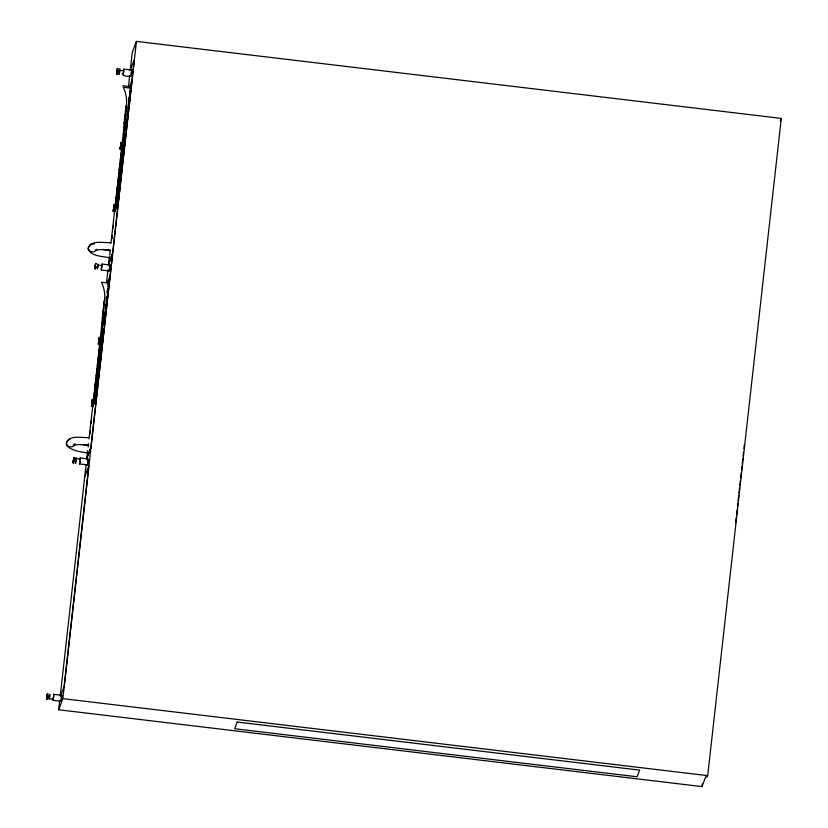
<?xml version="1.0" encoding="UTF-8"?>
<svg xmlns="http://www.w3.org/2000/svg" width="828" height="828" viewBox="0 0 828 828"><rect width="100%" height="100%" fill="white"/><g stroke="black" fill="none" stroke-linecap="round" stroke-linejoin="round"><path stroke-width="1.24" d="M74.22 461.589L73.423 461.144L74.22 461.237M73.423 460.637L73.858 457.439L74.655 457.532L73.858 457.946L73.174 462.997L73.423 460.637L74.22 460.73M73.423 461.486L73.599 459.788L74.396 459.892M95.965 267.651L95.168 267.216L95.965 267.309M94.92 269.059L95.603 263.501L96.4 263.604L95.603 264.008C94.816 265.767 95.737 270.611 94.92 268.551L95.603 263.501M95.355 265.86L95.168 267.558M116.986 72.605L117.783 72.357M117.535 73.692L116.738 73.599L116.914 71.788L117.172 70.049L117.969 70.152L117.172 70.049M117.172 71.249L117.421 68.548L118.218 68.641L117.421 69.055L116.738 74.106L117.172 71.249L117.969 71.343L117.783 72.698M117.969 71.343L117.172 70.908M53.447 697.838C53.882 699.96 48.573 699.215 49.338 697.455M103.055 335.682L103.055 336.344L103.924 328.995M119.646 70.442L123.631 70.659L123.579 71.487M123.279 73.257L123.507 72.222M103.055 317.114L102.713 324.265L104.307 318.242M124.821 123.351L124.531 129.303L125.846 125.846L126.56 119.439M91.649 404.219L91.587 405.327L92.084 400.814M91.742 404.25L91.701 405.006L92.343 399.22L91.442 406.61L92.301 400.535L92.136 401.611M93.191 405.182L93.243 404.426M93.533 401.756L93.843 399.396L92.933 406.786L93.699 400.68L93.471 402.863M94.827 395.805L93.885 404.374L94.889 397.399M95.22 393.165L95.53 390.806L94.62 398.196L95.199 392.358L94.765 396.912L96.255 397.088L96.421 396.022L96.255 397.088M95.313 393.196L95.386 392.089L94.878 396.591L96.369 396.778L96.897 391.313M98.791 340.36L98.522 343.289L99.143 338.476L98.791 340.36L100.291 340.536L100.022 343.475L100.084 342.368M98.987 339.542L99.029 338.787M100.178 342.399L100.136 343.154L100.643 338.652M102.32 330.061L101.709 334.885L102.32 330.061L103.821 330.237L103.759 331.345L102.258 331.169M101.823 334.564L101.865 333.808M103.707 330.558L103.655 331.314L102.165 331.128M113.519 210.053L113.571 209.298M113.798 207.724L113.405 210.364L114.026 205.551L113.798 207.724L115.299 207.9L114.906 210.55L115.175 207.611M115.02 210.229L115.061 209.474M116.696 201.639L116.748 200.883M117.09 197.447L116.976 199.31M118.632 198.42L118.704 197.312L117.203 197.136L117.141 198.244L118.632 198.42L118.476 199.496M120.619 145.397L120.35 148.336L120.412 147.229L122.006 147.446L121.851 148.512L121.913 147.405M120.805 144.589L120.857 143.834M120.909 144.621L120.971 143.513L120.464 148.015L121.964 148.202L122.606 142.406L122.161 144.828M118.539 198.389L118.58 197.633M122.306 144.765L122.347 144.01L122.109 145.583M122.399 144.797L122.461 143.689L121.747 149.764L121.923 146.732M123.589 138.814L123.527 139.922L123.796 136.993M123.879 138.038L125.38 138.214L125.142 139.787L125.183 139.032L123.693 138.856L123.641 139.611L124.293 133.815L123.382 141.205L124.148 135.099L124.086 136.206M125.1 138.328L124.924 140.067L125.09 139M49.162 698.635C49.09 702.051 50.342 690.231 49.463 695.882M101.471 267.961L101.678 267.185M119.315 72.522L119.429 72.45M131.093 74.944C132.252 77.211 121.178 76.756 123.186 73.33M95.096 396.674L96.089 389.698M95.23 398.206L94.951 401.549L95.769 396.798M96.876 390.216L97.155 386.873L96.348 391.623M102.175 336.178L101.896 339.521L102.579 335.775M102.848 336.292L101.854 343.278L102.682 335.889M117.1 199.496L116.82 202.829L117.09 202.125M117.058 203.253L116.779 206.596L117.452 202.85M117.731 196.971L119.077 184.406L117.98 192.5L118.249 191.785M117.98 198.896L118.984 191.92L118.156 199.31M124.003 141.215L123.724 144.558L124.397 140.822M124.676 141.34L123.672 148.316L124.5 140.936M49.587 696.265L49.639 695.427L49.514 696.027M53.323 697.932L53.271 698.77M53.572 696.741L53.623 695.903M76.031 459.902C75.441 457.863 80.823 458.66 80.016 460.378M97.404 267.723C97.021 273.157 98.615 259.692 97.652 265.591M79.757 461.569L79.705 462.407L79.933 461.113M97.776 265.974L97.828 265.136L101.813 265.612L101.306 270L109.265 270.953L109.969 265.012L101.999 264.06L101.678 266.212M119.222 72.771L119.128 74.396L119.47 72.119M119.625 70.701L119.563 71.374M96.234 396.239L96.11 398.371L96.441 396.819M53.354 697.569L53.075 700.312L61.086 701.244L61.779 695.303L53.82 694.35L53.551 695.592M53.541 697.093L53.82 694.35M79.798 461.217L79.519 463.959L87.52 464.881L88.223 458.95L80.254 457.998L80.057 459.55M79.974 460.741L80.254 457.998M101.451 267.537L101.264 270.031M101.72 266.813L101.999 264.06M123.548 71.85L123.827 69.107L131.787 70.059L131.052 76.021M104.162 300.761L102.33 318.656L102.91 315.623M125.991 105.808L124.148 123.693L124.728 120.671M130.213 70.504L132.232 52.537L136.434 41.4L781.27 118.404L707.702 775.65L707.205 776.943L705.704 776.767L701.999 786.6L58.653 709.772L59.657 700.788M60.258 696.006L86.102 464.591M86.681 459.457L87.685 450.473M88.151 446.913L88.534 443.694M88.979 438.923L92.829 405.327M93.119 402.77L104.783 297.718M106.512 282.307L107.992 269.918M108.375 265.622L109.462 256.525M109.648 255.127L110.217 250.015M110.931 243.618L121.809 146.442M122.099 143.886L126.56 104.287A34.797 34.258 20.7 0 0 125.639 93.781L125.245 92.322A33.979 33.462 20.7 0 0 123.672 88.089L123.289 87.302L130.896 88.203M128.475 86.619L129.644 75.638M103.107 315.499L101.544 329.42L104.908 320.519L109.865 276.21L107.764 281.779M103.666 310.438L103.955 307.902M104.525 302.841L104.804 300.305M124.645 123.072L123.372 134.467L126.736 125.556L131.693 81.247L129.592 86.816M125.069 119.273L125.494 115.475M125.918 111.677L126.198 109.151M95.965 391.53L102.237 335.506M116.644 206.762L117.214 201.67M117.783 196.578L124.055 140.553M104.732 314.402L105.021 311.835M105.591 306.722L105.88 304.155M106.45 299.032L106.74 296.476M107.174 292.636L107.599 288.796M108.033 284.956L108.313 282.4M127.129 114.316L127.419 111.759M128.702 100.24L128.992 97.683M129.572 92.56L129.851 90.004M104.711 315.934L105.135 312.115M105.57 308.295L105.994 304.476M106.419 300.657L106.853 296.838M107.278 293.019L107.702 289.2M107.992 286.654L109.161 280.858L104.287 319.753M126.674 119.708L126.104 124.8L130.99 85.895L130.244 87.871M127.108 115.889L127.533 112.07M127.957 108.251L128.392 104.431M128.816 100.612L129.24 96.793M129.53 94.247L129.955 90.428M58.653 709.772L62.866 698.635L136.434 41.4M701.999 786.6L702.279 784.033M735.678 522.623L736.247 517.51M736.537 514.954L737.106 509.841M737.396 507.285L737.82 503.445M738.11 500.888L738.679 495.775M738.969 493.219L739.539 488.106M739.828 485.55L740.398 480.437M740.687 477.88L741.257 472.757M741.546 470.2L741.971 466.371M742.261 463.815L742.83 458.702M743.12 456.145L743.544 452.305M743.979 448.465L744.403 444.636M116.914 71.788L117.421 68.548M119.563 71.881L119.812 68.838L119.656 69.459M97.828 266.109L97.642 267.547M76.072 460.037L75.897 461.475M49.556 697.124L49.639 696.4M123.641 71.591L123.093 75.069M79.695 461.475L79.788 460.689M80.068 460.482L79.55 463.928M53.541 697.621L53.634 696.845M131.238 73.537L131.787 70.059M93.15 403.722L93.512 400.949M109.503 267.713L109.234 270.973M119.47 72.595L119.522 71.746M75.814 460.233L75.907 459.519M115.216 206.855L114.761 211.833L115.547 204.764M113.053 226.913C113.726 222.804 112.473 231.281 113.146 227.203M53.489 697.476L53.075 700.312M118.269 199.393L118.849 196.029L117.918 203.202M100.333 339.78L99.877 344.758L100.788 337.369L100.571 338.207M103.386 332.318L103.748 329.803M117.969 70.152L117.793 71.498L116.996 71.405M46.73 699.35L47.413 693.792L48.21 693.895L47.413 694.299C46.627 696.11 47.548 700.933 46.73 698.842L47.413 693.792M117.41 196.35L117.959 190.989L117.69 191.692M95.406 396.074L95.675 394.056M123.455 71.042L123.786 69.138M75.907 459.995L76.248 457.718L75.596 463.256L75.855 461.331M49.463 697.362L49.307 698.273M87.954 460.192L87.489 464.912M61.52 696.545L61.044 701.264M125.028 140.098L125.245 137.924L123.755 137.748M115.299 207.9L115.454 206.834L113.86 206.617M116.81 199.776L116.582 201.96L117.203 197.136M118.352 199.196L118.704 197.312M103.821 330.237L103.593 332.421L102.103 332.235M93.14 404.395L93.305 403.319M97.6 267.403L97.476 268.003M75.948 459.664L76.062 459.085M109.7 266.254L109.969 265.012M61.603 695.975L61.779 695.303M125.67 134.322L124.862 141.174M73.858 457.439L73.174 462.49L73.961 463.09L73.174 462.997M88.141 248.369L90.304 244.363L94.495 243.939M96.648 249.28L96.576 249.725M70.473 438.633C56.521 447.524 81.713 452.73 87.664 452.802M74.82 444.232L74.748 444.688M88.731 246.599C93.264 240.016 103.459 242.987 110.248 242.666M66.902 441.552C71.446 434.969 81.641 437.94 88.43 437.619M130.338 70.007L134.353 59.368L112.763 252.281L108.747 262.921M125.359 111.397L125.939 109.876M124.438 119.646L125.018 118.125M122.275 154.091L122.544 153.387L121.447 161.481L122.585 149.63L121.499 157.724L121.768 157.02M123.341 151.276L123.61 150.561L122.523 158.655L123.662 146.804L122.565 154.898L122.834 154.194M121.385 163.727L120.298 171.82L120.557 171.117M121.405 165.238L122.503 157.144L120.246 175.577L121.343 167.484L121.074 168.188M119.211 173.135L118.114 181.218L118.383 180.514M122.14 165.372L122.409 164.658L121.312 172.752L122.451 160.901L121.364 168.995L121.623 168.291M119.232 174.636L120.319 166.552L118.073 184.975L119.16 176.892L118.901 177.596M119.967 174.77L120.226 174.066L119.139 182.16M119.449 177.689L119.18 178.403L120.277 170.309L118.021 188.732L119.118 180.649M118.766 188.867L119.025 188.163L117.938 196.257M117.183 194.611L116.914 195.315L118.011 187.231L116.872 199.072L117.131 198.368M117.648 195.449L117.918 194.746M108.509 264.97L112.536 254.331L90.873 447.803L86.857 458.443M103.541 306.36L104.111 304.839M102.62 314.599L103.189 313.077M99.391 351.869L99.65 351.165L98.563 359.259M100.457 349.054L100.726 348.35M101.523 346.228L101.792 345.524L100.695 353.618L101.834 341.767L99.629 356.433L100.768 344.583L99.67 352.676L99.94 351.972M98.874 354.798L98.604 355.502L99.702 347.408L97.445 365.841L98.542 357.748M100.737 349.851L101.006 349.147M99.257 363.15L99.515 362.447L98.428 370.53L99.567 358.679L98.47 366.773L98.739 366.069M100.323 360.325L100.581 359.621L99.495 367.704L100.633 355.864L99.536 363.947L99.805 363.244M97.073 372.548L97.342 371.844L96.245 379.938L97.383 368.087L96.296 376.181L96.555 375.477M98.139 369.733L98.408 369.019L97.311 377.113L98.449 365.262L97.362 373.356L97.621 372.652M97.249 379.359L96.151 387.452L96.421 386.748M97.269 380.87L98.366 372.776L96.11 391.209L97.207 383.116L96.938 383.83M95.075 388.767L93.978 396.85L96.183 382.184L95.044 394.035L96.141 385.941L95.872 386.645M95.085 390.278L95.355 389.564M74.882 444.346C73.537 448.455 66.24 447.244 66.509 442.856M86.961 457.76L90.935 447.234M84.849 476.328L88.875 465.688L64.139 686.65L60.558 696.11M780.235 121.147L781.27 118.404M88.389 247.479L88.606 246.93M66.561 442.431L66.778 441.893M96.555 249.797C94.909 253.099 89.217 252.395 88.368 248.824M75.037 443.901L73.361 445.371L78.132 444.564L87.985 444.822M122.699 85.802L130.896 86.702M96.348 249.735L95.189 250.418L99.95 249.611L109.813 249.87M116.738 74.106L117.524 74.034M95.168 266.357L95.965 266.461M95.168 266.709L95.965 266.802M109.068 283.166L101.471 282.255L101.844 283.052A33.979 33.462 20.7 0 1 103.417 287.285L103.81 288.734A34.797 34.258 20.7 0 1 104.732 299.239M98.925 340.65L100.416 340.825M98.874 341.405L100.374 341.581M74.406 459.033L73.609 458.94L74.406 459.385M73.599 460.14L74.396 460.233M73.423 460.296L74.22 460.389M47.962 695.396L47.165 695.303L47.962 695.737M47.962 696.245L47.165 696.151L47.962 696.586M47.786 696.752L46.989 696.648L47.776 697.093M62.866 698.635L707.702 775.65M47.776 697.6L46.979 697.507L47.776 697.942M110.538 250.708L102.827 249.383M109.482 257.85C102.517 256.028 91.825 256.773 88.182 249.29L88.327 247.893M88.71 445.661L83.431 444.833M89.921 433.665L90.293 430.953L89.921 433.665M91.101 423.232L91.463 420.52L91.101 423.232M98.387 343.91L98.377 344.572L99.288 337.182L98.387 343.91M101.565 335.506L101.565 336.168L102.465 328.778L101.565 335.506M111.749 238.712L112.111 236.001L111.749 238.712M113.26 210.985L113.26 211.647L114.171 204.257L113.26 210.985M116.437 202.581L116.437 203.243L117.348 195.853L116.437 202.581M120.205 148.957L120.205 149.62L121.116 142.23L120.205 148.957M94.216 397.274L93.937 400.617L95.023 392.524L94.216 397.274M95.417 383.178L95.137 386.521L96.224 378.427L95.417 383.178M96.483 380.352L96.203 383.695L97.29 375.601L96.483 380.352M97.683 366.255L97.404 369.599L98.501 361.505L97.683 366.255M98.801 359.673L98.511 363.016L99.608 354.922L98.801 359.673M100.002 345.576L99.722 348.919L100.809 340.825L100.002 345.576M97.507 381.294L97.228 384.627L98.315 376.543L97.507 381.294M101.109 339.004L100.83 342.337L101.927 334.253L101.109 339.004M97.456 385.051L97.176 388.384L98.273 380.3L97.456 385.051M98.656 370.954L98.377 374.287L99.474 366.204L98.656 370.954M99.867 356.858L99.588 360.19L100.674 352.107L99.867 356.858M101.068 342.761L100.788 346.094L101.875 338.01L101.068 342.761M98.615 374.711L98.335 378.044L99.432 369.961L98.615 374.711M100.933 354.032L100.654 357.375L101.74 349.281L100.933 354.032M102.082 343.692L101.803 347.036L102.9 338.942L102.082 343.692M116.086 198.554L115.806 201.897L116.893 193.804L116.086 198.554M116.034 202.322L115.754 205.654L116.852 197.571L116.034 202.322M117.234 188.225L116.955 191.558L118.052 183.474L117.234 188.225M115.992 206.079L115.713 209.412L116.8 201.328L115.992 206.079M119.553 167.546L119.273 170.878L120.37 162.795L119.553 167.546M120.712 157.206L120.433 160.549L121.519 152.456L120.712 157.206M120.66 160.963L120.381 164.306L121.478 156.213L120.66 160.963M120.619 164.72L120.339 168.063L121.437 159.97L120.619 164.72M121.819 150.624L121.54 153.967L122.637 145.873L121.819 150.624M119.377 182.574L119.087 185.917L120.184 177.823L119.377 182.574M119.325 186.331L119.046 189.674L120.143 181.58L119.325 186.331M122.937 144.041L122.658 147.384L123.745 139.29L122.937 144.041M119.284 190.088L119.004 193.431L120.091 185.337L119.284 190.088M120.484 175.991L120.205 179.334L121.302 171.241L120.484 175.991M122.886 147.798L122.606 151.141L123.703 143.047L122.886 147.798M120.443 179.748L120.163 183.091L121.25 174.998L120.443 179.748M122.751 159.079L122.472 162.412L123.569 154.329L122.751 159.079M123.91 148.74L123.631 152.073L124.728 143.989L123.91 148.74M237.16 722.047L234.645 728.733L637.105 776.788L639.63 770.112L237.16 722.047"/></g></svg>
